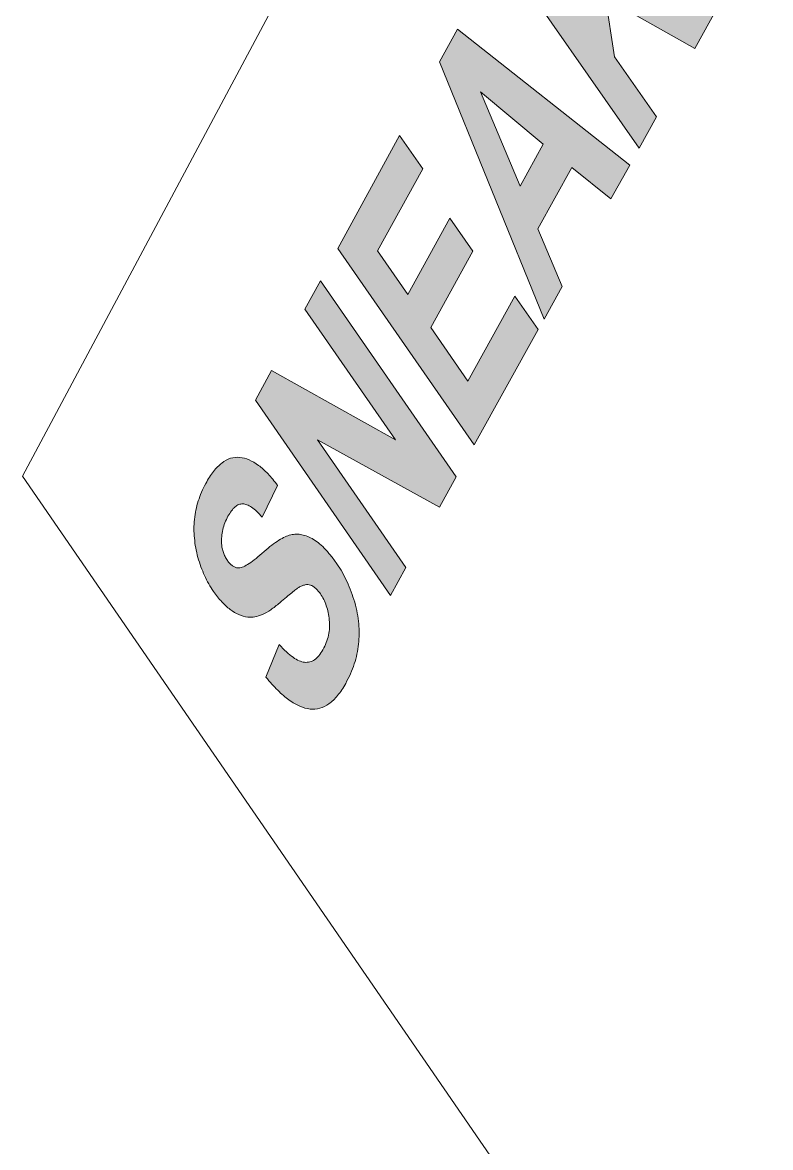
# Model space of a CAD drawing. Header units: millimetres. Extents: x 63.4 to 146.5, y -188.5 to -109.4.
# Drawn here: x 63.43 to 73.08, y -160.23 to -145.73 of the extents above; entities that cross this region are included whole.
import ezdxf

# ---------------------------------------------------------------- set-up
doc = ezdxf.new("R2010")
doc.units = ezdxf.units.MM
doc.header["$MEASUREMENT"] = 0
doc.layers.add('Ebene 1', color=7, linetype='Continuous', lineweight=0)

# ---------------------------------------------------------------- blocks, each defined once
blk = doc.blocks.new('Block_4')
at = {"layer": 'Ebene 1', "true_color": 0x3d3d3c, "transparency": 33554687}
h = blk.add_hatch(color=250, dxfattribs=at)
h.dxf.hatch_style = 2
h.paths.add_polyline_path([(70.569, -143.008), (70.267, -143.561), (70.611, -145.518), (69.818, -144.384), (69.597, -144.791), (71.382, -147.347), (71.607, -146.943), (71.066, -146.169), (70.947, -145.409), (72.098, -146.061), (72.391, -145.534), (70.848, -144.769), (70.569, -143.008)])
h = blk.add_hatch(color=250, dxfattribs=at)
h.dxf.hatch_style = 2
edge = h.paths.add_edge_path()
edge.add_spline(control_points=[(69.04, -145.812), (69.04, -145.812), (68.809, -146.235), (68.809, -146.235), (68.809, -146.235), (70.156, -149.55), (70.156, -149.55), (70.156, -149.55), (70.39, -149.129), (70.39, -149.129), (70.39, -149.129), (70.077, -148.387), (70.077, -148.387), (70.077, -148.387), (70.515, -147.595), (70.515, -147.595), (70.515, -147.595), (71.018, -148.001), (71.018, -148.001), (71.018, -148.001), (71.26, -147.565), (71.26, -147.565), (71.26, -147.565), (69.04, -145.812), (69.04, -145.812)], knot_values=[0, 0, 0, 0, 1, 1, 1, 2, 2, 2, 3, 3, 3, 4, 4, 4, 5, 5, 5, 6, 6, 6, 7, 7, 7, 8, 8, 8, 8], degree=3, periodic=0)
edge.add_line((69.04, -145.812), (69.04, -145.812))
edge = h.paths.add_edge_path()
edge.add_spline(control_points=[(69.846, -147.836), (69.846, -147.836), (69.334, -146.62), (69.334, -146.62), (69.334, -146.62), (70.145, -147.295), (70.145, -147.295), (70.145, -147.295), (69.846, -147.836), (69.846, -147.836)], knot_values=[0, 0, 0, 0, 1, 1, 1, 2, 2, 2, 3, 3, 3, 3], degree=3, periodic=0)
edge.add_line((69.846, -147.836), (69.846, -147.836))
h = blk.add_hatch(color=250, dxfattribs=at)
h.dxf.hatch_style = 2
h.paths.add_polyline_path([(68.292, -147.184), (67.497, -148.641), (69.253, -151.172), (70.079, -149.687), (69.78, -149.257), (69.174, -150.35), (68.695, -149.66), (69.237, -148.676), (68.94, -148.25), (68.399, -149.234), (68.009, -148.673), (68.59, -147.612), (68.292, -147.184)])
h = blk.add_hatch(color=250, dxfattribs=at)
h.dxf.hatch_style = 2
h.paths.add_polyline_path([(67.271, -149.056), (67.072, -149.422), (68.239, -151.106), (66.639, -150.215), (66.432, -150.595), (68.173, -153.113), (68.373, -152.753), (67.235, -151.107), (68.805, -151.977), (69.023, -151.585), (67.271, -149.056)])
h = blk.add_hatch(color=250, dxfattribs=at)
h.dxf.hatch_style = 2
edge = h.paths.add_edge_path()
edge.add_spline(control_points=[(65.792, -151.672), (65.772, -151.708), (65.754, -151.745), (65.738, -151.783), (65.722, -151.82), (65.708, -151.858), (65.696, -151.896), (65.683, -151.934), (65.673, -151.973), (65.665, -152.013), (65.657, -152.052), (65.651, -152.092), (65.646, -152.133), (65.642, -152.173), (65.64, -152.214), (65.64, -152.254), (65.64, -152.295), (65.642, -152.336), (65.646, -152.377), (65.65, -152.418), (65.655, -152.459), (65.663, -152.501), (65.671, -152.542), (65.68, -152.583), (65.692, -152.624), (65.703, -152.666), (65.716, -152.706), (65.73, -152.745), (65.744, -152.783), (65.76, -152.821), (65.777, -152.858), (65.793, -152.894), (65.811, -152.93), (65.831, -152.964), (65.85, -152.999), (65.871, -153.032), (65.893, -153.064), (65.927, -153.113), (65.962, -153.157), (65.998, -153.196), (66.033, -153.234), (66.069, -153.267), (66.106, -153.295), (66.143, -153.323), (66.181, -153.345), (66.219, -153.361), (66.257, -153.378), (66.296, -153.389), (66.336, -153.394), (66.365, -153.398), (66.395, -153.397), (66.426, -153.391), (66.457, -153.385), (66.49, -153.375), (66.524, -153.359), (66.559, -153.344), (66.594, -153.324), (66.631, -153.299), (66.668, -153.273), (66.706, -153.243), (66.746, -153.208), (66.777, -153.182), (66.806, -153.158), (66.832, -153.136), (66.858, -153.114), (66.881, -153.095), (66.902, -153.079), (66.922, -153.062), (66.94, -153.049), (66.955, -153.037), (66.97, -153.026), (66.982, -153.017), (66.992, -153.011), (67.007, -153.002), (67.021, -152.995), (67.034, -152.99), (67.048, -152.984), (67.061, -152.98), (67.074, -152.978), (67.086, -152.975), (67.098, -152.975), (67.11, -152.975), (67.121, -152.976), (67.133, -152.977), (67.143, -152.981), (67.154, -152.985), (67.165, -152.991), (67.176, -152.997), (67.187, -153.004), (67.197, -153.012), (67.208, -153.021), (67.218, -153.031), (67.229, -153.041), (67.239, -153.053), (67.249, -153.065), (67.26, -153.078), (67.27, -153.093), (67.286, -153.116), (67.3, -153.14), (67.313, -153.166), (67.326, -153.192), (67.337, -153.219), (67.347, -153.247), (67.357, -153.275), (67.365, -153.304), (67.371, -153.335), (67.378, -153.366), (67.383, -153.398), (67.386, -153.431), (67.389, -153.465), (67.39, -153.497), (67.388, -153.53), (67.387, -153.562), (67.382, -153.595), (67.375, -153.627), (67.368, -153.659), (67.359, -153.69), (67.347, -153.722), (67.334, -153.753), (67.32, -153.784), (67.302, -153.815), (67.286, -153.844), (67.269, -153.87), (67.252, -153.891), (67.234, -153.912), (67.215, -153.929), (67.196, -153.943), (67.176, -153.956), (67.156, -153.966), (67.134, -153.971), (67.113, -153.977), (67.091, -153.978), (67.067, -153.976), (67.045, -153.974), (67.021, -153.967), (66.996, -153.957), (66.971, -153.946), (66.945, -153.931), (66.918, -153.912), (66.89, -153.893), (66.862, -153.869), (66.832, -153.842), (66.803, -153.814), (66.772, -153.782), (66.74, -153.747), (66.74, -153.747), (66.569, -154.167), (66.569, -154.167), (66.62, -154.231), (66.671, -154.288), (66.72, -154.337), (66.77, -154.386), (66.818, -154.428), (66.865, -154.462), (66.913, -154.496), (66.959, -154.523), (67.005, -154.543), (67.05, -154.562), (67.094, -154.574), (67.137, -154.579), (67.18, -154.583), (67.222, -154.58), (67.263, -154.569), (67.304, -154.558), (67.343, -154.538), (67.381, -154.511), (67.42, -154.483), (67.457, -154.448), (67.493, -154.404), (67.529, -154.36), (67.563, -154.309), (67.597, -154.248), (67.62, -154.207), (67.641, -154.165), (67.659, -154.124), (67.677, -154.082), (67.694, -154.04), (67.707, -153.997), (67.721, -153.955), (67.733, -153.913), (67.742, -153.87), (67.751, -153.828), (67.758, -153.785), (67.763, -153.742), (67.768, -153.699), (67.77, -153.656), (67.771, -153.612), (67.771, -153.568), (67.769, -153.524), (67.765, -153.479), (67.761, -153.434), (67.755, -153.389), (67.746, -153.343), (67.737, -153.297), (67.726, -153.25), (67.713, -153.203), (67.699, -153.156), (67.684, -153.111), (67.668, -153.067), (67.652, -153.023), (67.634, -152.98), (67.615, -152.939), (67.596, -152.898), (67.576, -152.858), (67.554, -152.819), (67.532, -152.78), (67.508, -152.743), (67.483, -152.707), (67.456, -152.667), (67.428, -152.63), (67.401, -152.596), (67.374, -152.563), (67.347, -152.532), (67.32, -152.505), (67.294, -152.478), (67.267, -152.454), (67.241, -152.433), (67.215, -152.412), (67.189, -152.394), (67.164, -152.38), (67.138, -152.366), (67.113, -152.355), (67.088, -152.346), (67.063, -152.338), (67.038, -152.331), (67.014, -152.328), (66.989, -152.324), (66.965, -152.323), (66.941, -152.325), (66.917, -152.326), (66.893, -152.331), (66.87, -152.338), (66.847, -152.345), (66.823, -152.355), (66.796, -152.368), (66.77, -152.382), (66.742, -152.398), (66.713, -152.417), (66.683, -152.437), (66.652, -152.46), (66.62, -152.485), (66.587, -152.511), (66.553, -152.54), (66.517, -152.572), (66.481, -152.605), (66.448, -152.633), (66.417, -152.657), (66.386, -152.68), (66.358, -152.7), (66.332, -152.715), (66.306, -152.731), (66.283, -152.742), (66.262, -152.75), (66.241, -152.757), (66.223, -152.76), (66.208, -152.76), (66.195, -152.758), (66.183, -152.755), (66.171, -152.751), (66.159, -152.746), (66.147, -152.739), (66.136, -152.731), (66.124, -152.723), (66.113, -152.713), (66.102, -152.702), (66.092, -152.691), (66.081, -152.678), (66.071, -152.663), (66.06, -152.647), (66.05, -152.63), (66.041, -152.613), (66.032, -152.596), (66.025, -152.578), (66.019, -152.56), (66.013, -152.542), (66.008, -152.524), (66.004, -152.505), (66, -152.486), (65.998, -152.467), (65.997, -152.448), (65.995, -152.417), (65.995, -152.386), (65.998, -152.356), (66.001, -152.326), (66.005, -152.296), (66.012, -152.266), (66.019, -152.237), (66.028, -152.208), (66.039, -152.179), (66.051, -152.15), (66.064, -152.122), (66.079, -152.094), (66.094, -152.067), (66.109, -152.043), (66.124, -152.023), (66.14, -152.003), (66.155, -151.986), (66.171, -151.972), (66.187, -151.959), (66.203, -151.949), (66.22, -151.942), (66.236, -151.936), (66.253, -151.933), (66.27, -151.934), (66.287, -151.934), (66.305, -151.938), (66.324, -151.945), (66.343, -151.952), (66.363, -151.963), (66.384, -151.978), (66.405, -151.992), (66.427, -152.01), (66.45, -152.031), (66.473, -152.053), (66.496, -152.078), (66.521, -152.107), (66.521, -152.107), (66.718, -151.697), (66.718, -151.697), (66.677, -151.64), (66.636, -151.59), (66.595, -151.547), (66.555, -151.504), (66.514, -151.467), (66.473, -151.437), (66.433, -151.407), (66.392, -151.384), (66.352, -151.367), (66.311, -151.349), (66.271, -151.338), (66.23, -151.334), (66.19, -151.33), (66.15, -151.334), (66.112, -151.346), (66.073, -151.358), (66.036, -151.379), (65.999, -151.407), (65.963, -151.435), (65.928, -151.471), (65.893, -151.516), (65.858, -151.56), (65.825, -151.612), (65.792, -151.672)], knot_values=[0, 0, 0, 0, 1, 1, 1, 2, 2, 2, 3, 3, 3, 4, 4, 4, 5, 5, 5, 6, 6, 6, 7, 7, 7, 8, 8, 8, 9, 9, 9, 10, 10, 10, 11, 11, 11, 12, 12, 12, 13, 13, 13, 14, 14, 14, 15, 15, 15, 16, 16, 16, 17, 17, 17, 18, 18, 18, 19, 19, 19, 20, 20, 20, 21, 21, 21, 22, 22, 22, 23, 23, 23, 24, 24, 24, 25, 25, 25, 26, 26, 26, 27, 27, 27, 28, 28, 28, 29, 29, 29, 30, 30, 30, 31, 31, 31, 32, 32, 32, 33, 33, 33, 34, 34, 34, 35, 35, 35, 36, 36, 36, 37, 37, 37, 38, 38, 38, 39, 39, 39, 40, 40, 40, 41, 41, 41, 42, 42, 42, 43, 43, 43, 44, 44, 44, 45, 45, 45, 46, 46, 46, 47, 47, 47, 48, 48, 48, 49, 49, 49, 50, 50, 50, 51, 51, 51, 52, 52, 52, 53, 53, 53, 54, 54, 54, 55, 55, 55, 56, 56, 56, 57, 57, 57, 58, 58, 58, 59, 59, 59, 60, 60, 60, 61, 61, 61, 62, 62, 62, 63, 63, 63, 64, 64, 64, 65, 65, 65, 66, 66, 66, 67, 67, 67, 68, 68, 68, 69, 69, 69, 70, 70, 70, 71, 71, 71, 72, 72, 72, 73, 73, 73, 74, 74, 74, 75, 75, 75, 76, 76, 76, 77, 77, 77, 78, 78, 78, 79, 79, 79, 80, 80, 80, 81, 81, 81, 82, 82, 82, 83, 83, 83, 84, 84, 84, 85, 85, 85, 86, 86, 86, 87, 87, 87, 88, 88, 88, 89, 89, 89, 90, 90, 90, 91, 91, 91, 92, 92, 92, 93, 93, 93, 94, 94, 94, 95, 95, 95, 96, 96, 96, 97, 97, 97, 98, 98, 98, 99, 99, 99, 100, 100, 100, 101, 101, 101, 102, 102, 102, 103, 103, 103, 104, 104, 104, 105, 105, 105, 106, 106, 106, 107, 107, 107, 108, 108, 108, 109, 109, 109, 110, 110, 110, 111, 111, 111, 112, 112, 112, 113, 113, 113, 114, 114, 114, 114], degree=3, periodic=0)
edge.add_line((65.792, -151.672), (65.792, -151.672))
at = {"layer": 'Ebene 1'}
for points in [[(70.569, -143.008), (70.267, -143.561), (70.611, -145.518), (69.818, -144.384), (69.597, -144.791), (71.382, -147.347), (71.607, -146.943), (71.066, -146.169), (70.947, -145.409), (72.098, -146.061), (72.391, -145.534), (70.848, -144.769), (70.569, -143.008)], [(68.292, -147.184), (67.497, -148.641), (69.253, -151.172), (70.079, -149.687), (69.78, -149.257), (69.174, -150.35), (68.695, -149.66), (69.237, -148.676), (68.94, -148.25), (68.399, -149.234), (68.009, -148.673), (68.59, -147.612), (68.292, -147.184)], [(67.271, -149.056), (67.072, -149.422), (68.239, -151.106), (66.639, -150.215), (66.432, -150.595), (68.173, -153.113), (68.373, -152.753), (67.235, -151.107), (68.805, -151.977), (69.023, -151.585), (67.271, -149.056)]]:
    blk.add_lwpolyline(points, dxfattribs=at)
for points, knots in [([(69.04, -145.812), (69.04, -145.812), (68.809, -146.235), (68.809, -146.235), (68.809, -146.235), (70.156, -149.55), (70.156, -149.55), (70.156, -149.55), (70.39, -149.129), (70.39, -149.129), (70.39, -149.129), (70.077, -148.387), (70.077, -148.387), (70.077, -148.387), (70.515, -147.595), (70.515, -147.595), (70.515, -147.595), (71.018, -148.001), (71.018, -148.001), (71.018, -148.001), (71.26, -147.565), (71.26, -147.565), (71.26, -147.565), (69.04, -145.812), (69.04, -145.812)], [0, 0, 0, 0, 1, 1, 1, 2, 2, 2, 3, 3, 3, 4, 4, 4, 5, 5, 5, 6, 6, 6, 7, 7, 7, 8, 8, 8, 8]), ([(69.846, -147.836), (69.846, -147.836), (69.334, -146.62), (69.334, -146.62), (69.334, -146.62), (70.145, -147.295), (70.145, -147.295), (70.145, -147.295), (69.846, -147.836), (69.846, -147.836)], [0, 0, 0, 0, 1, 1, 1, 2, 2, 2, 3, 3, 3, 3]), ([(65.792, -151.672), (65.772, -151.708), (65.754, -151.745), (65.738, -151.783), (65.722, -151.82), (65.708, -151.858), (65.696, -151.896), (65.683, -151.934), (65.673, -151.973), (65.665, -152.013), (65.657, -152.052), (65.651, -152.092), (65.646, -152.133), (65.642, -152.173), (65.64, -152.214), (65.64, -152.254), (65.64, -152.295), (65.642, -152.336), (65.646, -152.377), (65.65, -152.418), (65.655, -152.459), (65.663, -152.501), (65.671, -152.542), (65.68, -152.583), (65.692, -152.624), (65.703, -152.666), (65.716, -152.706), (65.73, -152.745), (65.744, -152.783), (65.76, -152.821), (65.777, -152.858), (65.793, -152.894), (65.811, -152.93), (65.831, -152.964), (65.85, -152.999), (65.871, -153.032), (65.893, -153.064), (65.927, -153.113), (65.962, -153.157), (65.998, -153.196), (66.033, -153.234), (66.069, -153.267), (66.106, -153.295), (66.143, -153.323), (66.181, -153.345), (66.219, -153.361), (66.257, -153.378), (66.296, -153.389), (66.336, -153.394), (66.365, -153.398), (66.395, -153.397), (66.426, -153.391), (66.457, -153.385), (66.49, -153.375), (66.524, -153.359), (66.559, -153.344), (66.594, -153.324), (66.631, -153.299), (66.668, -153.273), (66.706, -153.243), (66.746, -153.208), (66.777, -153.182), (66.806, -153.158), (66.832, -153.136), (66.858, -153.114), (66.881, -153.095), (66.902, -153.079), (66.922, -153.062), (66.94, -153.049), (66.955, -153.037), (66.97, -153.026), (66.982, -153.017), (66.992, -153.011), (67.007, -153.002), (67.021, -152.995), (67.034, -152.99), (67.048, -152.984), (67.061, -152.98), (67.074, -152.978), (67.086, -152.975), (67.098, -152.975), (67.11, -152.975), (67.121, -152.976), (67.133, -152.977), (67.143, -152.981), (67.154, -152.985), (67.165, -152.991), (67.176, -152.997), (67.187, -153.004), (67.197, -153.012), (67.208, -153.021), (67.218, -153.031), (67.229, -153.041), (67.239, -153.053), (67.249, -153.065), (67.26, -153.078), (67.27, -153.093), (67.286, -153.116), (67.3, -153.14), (67.313, -153.166), (67.326, -153.192), (67.337, -153.219), (67.347, -153.247), (67.357, -153.275), (67.365, -153.304), (67.371, -153.335), (67.378, -153.366), (67.383, -153.398), (67.386, -153.431), (67.389, -153.465), (67.39, -153.497), (67.388, -153.53), (67.387, -153.562), (67.382, -153.595), (67.375, -153.627), (67.368, -153.659), (67.359, -153.69), (67.347, -153.722), (67.334, -153.753), (67.32, -153.784), (67.302, -153.815), (67.286, -153.844), (67.269, -153.87), (67.252, -153.891), (67.234, -153.912), (67.215, -153.929), (67.196, -153.943), (67.176, -153.956), (67.156, -153.966), (67.134, -153.971), (67.113, -153.977), (67.091, -153.978), (67.067, -153.976), (67.045, -153.974), (67.021, -153.967), (66.996, -153.957), (66.971, -153.946), (66.945, -153.931), (66.918, -153.912), (66.89, -153.893), (66.862, -153.869), (66.832, -153.842), (66.803, -153.814), (66.772, -153.782), (66.74, -153.747), (66.74, -153.747), (66.569, -154.167), (66.569, -154.167), (66.62, -154.231), (66.671, -154.288), (66.72, -154.337), (66.77, -154.386), (66.818, -154.428), (66.865, -154.462), (66.913, -154.496), (66.959, -154.523), (67.005, -154.543), (67.05, -154.562), (67.094, -154.574), (67.137, -154.579), (67.18, -154.583), (67.222, -154.58), (67.263, -154.569), (67.304, -154.558), (67.343, -154.538), (67.381, -154.511), (67.42, -154.483), (67.457, -154.448), (67.493, -154.404), (67.529, -154.36), (67.563, -154.309), (67.597, -154.248), (67.62, -154.207), (67.641, -154.165), (67.659, -154.124), (67.677, -154.082), (67.694, -154.04), (67.707, -153.997), (67.721, -153.955), (67.733, -153.913), (67.742, -153.87), (67.751, -153.828), (67.758, -153.785), (67.763, -153.742), (67.768, -153.699), (67.77, -153.656), (67.771, -153.612), (67.771, -153.568), (67.769, -153.524), (67.765, -153.479), (67.761, -153.434), (67.755, -153.389), (67.746, -153.343), (67.737, -153.297), (67.726, -153.25), (67.713, -153.203), (67.699, -153.156), (67.684, -153.111), (67.668, -153.067), (67.652, -153.023), (67.634, -152.98), (67.615, -152.939), (67.596, -152.898), (67.576, -152.858), (67.554, -152.819), (67.532, -152.78), (67.508, -152.743), (67.483, -152.707), (67.456, -152.667), (67.428, -152.63), (67.401, -152.596), (67.374, -152.563), (67.347, -152.532), (67.32, -152.505), (67.294, -152.478), (67.267, -152.454), (67.241, -152.433), (67.215, -152.412), (67.189, -152.394), (67.164, -152.38), (67.138, -152.366), (67.113, -152.355), (67.088, -152.346), (67.063, -152.338), (67.038, -152.331), (67.014, -152.328), (66.989, -152.324), (66.965, -152.323), (66.941, -152.325), (66.917, -152.326), (66.893, -152.331), (66.87, -152.338), (66.847, -152.345), (66.823, -152.355), (66.796, -152.368), (66.77, -152.382), (66.742, -152.398), (66.713, -152.417), (66.683, -152.437), (66.652, -152.46), (66.62, -152.485), (66.587, -152.511), (66.553, -152.54), (66.517, -152.572), (66.481, -152.605), (66.448, -152.633), (66.417, -152.657), (66.386, -152.68), (66.358, -152.7), (66.332, -152.715), (66.306, -152.731), (66.283, -152.742), (66.262, -152.75), (66.241, -152.757), (66.223, -152.76), (66.208, -152.76), (66.195, -152.758), (66.183, -152.755), (66.171, -152.751), (66.159, -152.746), (66.147, -152.739), (66.136, -152.731), (66.124, -152.723), (66.113, -152.713), (66.102, -152.702), (66.092, -152.691), (66.081, -152.678), (66.071, -152.663), (66.06, -152.647), (66.05, -152.63), (66.041, -152.613), (66.032, -152.596), (66.025, -152.578), (66.019, -152.56), (66.013, -152.542), (66.008, -152.524), (66.004, -152.505), (66, -152.486), (65.998, -152.467), (65.997, -152.448), (65.995, -152.417), (65.995, -152.386), (65.998, -152.356), (66.001, -152.326), (66.005, -152.296), (66.012, -152.266), (66.019, -152.237), (66.028, -152.208), (66.039, -152.179), (66.051, -152.15), (66.064, -152.122), (66.079, -152.094), (66.094, -152.067), (66.109, -152.043), (66.124, -152.023), (66.14, -152.003), (66.155, -151.986), (66.171, -151.972), (66.187, -151.959), (66.203, -151.949), (66.22, -151.942), (66.236, -151.936), (66.253, -151.933), (66.27, -151.934), (66.287, -151.934), (66.305, -151.938), (66.324, -151.945), (66.343, -151.952), (66.363, -151.963), (66.384, -151.978), (66.405, -151.992), (66.427, -152.01), (66.45, -152.031), (66.473, -152.053), (66.496, -152.078), (66.521, -152.107), (66.521, -152.107), (66.718, -151.697), (66.718, -151.697), (66.677, -151.64), (66.636, -151.59), (66.595, -151.547), (66.555, -151.504), (66.514, -151.467), (66.473, -151.437), (66.433, -151.407), (66.392, -151.384), (66.352, -151.367), (66.311, -151.349), (66.271, -151.338), (66.23, -151.334), (66.19, -151.33), (66.15, -151.334), (66.112, -151.346), (66.073, -151.358), (66.036, -151.379), (65.999, -151.407), (65.963, -151.435), (65.928, -151.471), (65.893, -151.516), (65.858, -151.56), (65.825, -151.612), (65.792, -151.672)], [0, 0, 0, 0, 1, 1, 1, 2, 2, 2, 3, 3, 3, 4, 4, 4, 5, 5, 5, 6, 6, 6, 7, 7, 7, 8, 8, 8, 9, 9, 9, 10, 10, 10, 11, 11, 11, 12, 12, 12, 13, 13, 13, 14, 14, 14, 15, 15, 15, 16, 16, 16, 17, 17, 17, 18, 18, 18, 19, 19, 19, 20, 20, 20, 21, 21, 21, 22, 22, 22, 23, 23, 23, 24, 24, 24, 25, 25, 25, 26, 26, 26, 27, 27, 27, 28, 28, 28, 29, 29, 29, 30, 30, 30, 31, 31, 31, 32, 32, 32, 33, 33, 33, 34, 34, 34, 35, 35, 35, 36, 36, 36, 37, 37, 37, 38, 38, 38, 39, 39, 39, 40, 40, 40, 41, 41, 41, 42, 42, 42, 43, 43, 43, 44, 44, 44, 45, 45, 45, 46, 46, 46, 47, 47, 47, 48, 48, 48, 49, 49, 49, 50, 50, 50, 51, 51, 51, 52, 52, 52, 53, 53, 53, 54, 54, 54, 55, 55, 55, 56, 56, 56, 57, 57, 57, 58, 58, 58, 59, 59, 59, 60, 60, 60, 61, 61, 61, 62, 62, 62, 63, 63, 63, 64, 64, 64, 65, 65, 65, 66, 66, 66, 67, 67, 67, 68, 68, 68, 69, 69, 69, 70, 70, 70, 71, 71, 71, 72, 72, 72, 73, 73, 73, 74, 74, 74, 75, 75, 75, 76, 76, 76, 77, 77, 77, 78, 78, 78, 79, 79, 79, 80, 80, 80, 81, 81, 81, 82, 82, 82, 83, 83, 83, 84, 84, 84, 85, 85, 85, 86, 86, 86, 87, 87, 87, 88, 88, 88, 89, 89, 89, 90, 90, 90, 91, 91, 91, 92, 92, 92, 93, 93, 93, 94, 94, 94, 95, 95, 95, 96, 96, 96, 97, 97, 97, 98, 98, 98, 99, 99, 99, 100, 100, 100, 101, 101, 101, 102, 102, 102, 103, 103, 103, 104, 104, 104, 105, 105, 105, 106, 106, 106, 107, 107, 107, 108, 108, 108, 109, 109, 109, 110, 110, 110, 111, 111, 111, 112, 112, 112, 113, 113, 113, 114, 114, 114, 114])]:
    blk.add_open_spline(points, degree=3, knots=knots, dxfattribs=at)
blk = doc.blocks.new('Block_3')
at = {"layer": 'Ebene 1'}
blk.add_lwpolyline([(108.203, -161.709), (88.838, -188.484), (63.429, -151.578), (79.28, -121.897)], close=True, dxfattribs=at)
blk.add_blockref('Block_4', (0, 0), dxfattribs=at)
blk = doc.blocks.new('Block_2')
at = {"layer": 'Ebene 1'}
blk.add_blockref('Block_3', (0, 0), dxfattribs=at)
blk = doc.blocks.new('Block_1')
at = {"layer": 'Ebene 1'}
blk.add_blockref('Block_2', (0, 0), dxfattribs=at)
blk = doc.blocks.new('Block_0')
at = {"layer": 'Ebene 1'}
blk.add_blockref('Block_1', (0, 0), dxfattribs=at)

msp = doc.modelspace()

# ---------------------------------------------------------------- block references
at = {"layer": 'Ebene 1'}
msp.add_blockref('Block_0', (0, 0), dxfattribs=at)

doc.saveas('drawing.dxf')
